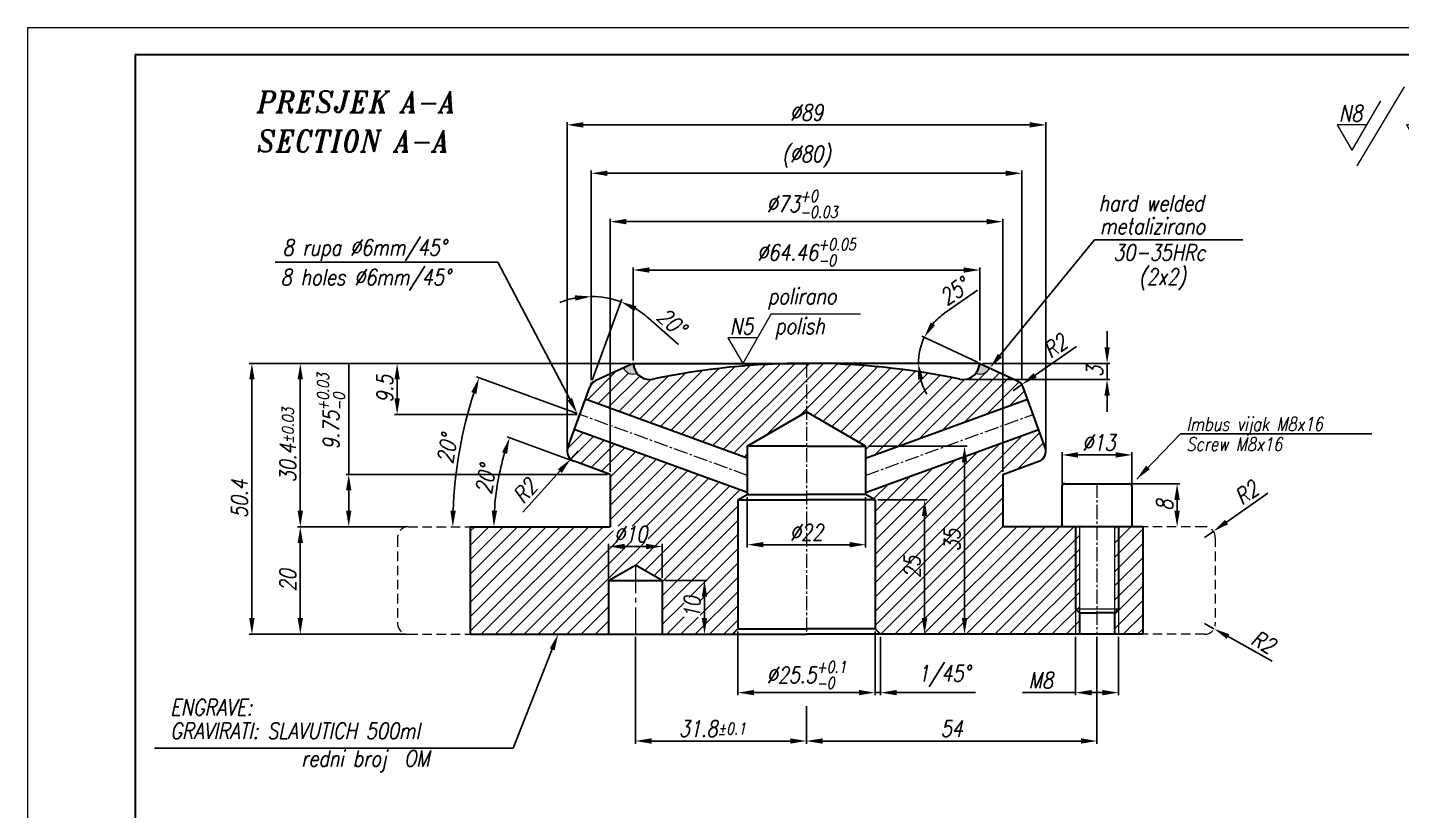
# Model space of a CAD drawing. Extents: x 89 to 510, y -61 to 440.
# Drawn here: x 89 to 344.4, y 294.4 to 440 of the extents above; entities that cross this region are included whole.
import ezdxf
from ezdxf import colors
from ezdxf.entities.mleader import LeaderData, LeaderLine
from ezdxf.math import Vec2, Vec3

# ---------------------------------------------------------------- set-up
doc = ezdxf.new("R2010")
doc.units = 0
doc.header["$LTSCALE"] = 7
doc.header["$MEASUREMENT"] = 0
doc.linetypes.add('CENTER2', pattern=[1.125, 0.75, -0.125, 0.125, -0.125])
doc.linetypes.add('HIDDEN', pattern=[0.375, 0.25, -0.125])
doc.layers.get('0').update_dxf_attribs({"linetype": 'CONTINUOUS', "lineweight": 15})
for name, color, linetype, lineweight in [('1', 1, 'CENTER2', 15), ('2', 2, 'HIDDEN', 15), ('3', 3, 'CONTINUOUS', 30), ('8', 252, 'CONTINUOUS', 15), ('ENGLISH', 252, 'CONTINUOUS', 18)]:
    doc.layers.add(name, color=color, linetype=linetype, lineweight=lineweight)
doc.styles.add('ITALICT', font='ITALICT.shx', dxfattribs={"width": 0.8, "height": 3})
doc.styles.get("Standard").update_dxf_attribs({"font": 'isocp.shx', "height": 3})
doc.dimstyles.get("Standard").update_dxf_attribs({"dimtxt": 3, "dimasz": 3, "dimexe": 0.5, "dimexo": 0.5, "dimgap": 0.8, "dimtad": 1, "dimdsep": 46, "dimtxsty": 'ITALICT', "dimcen": 0.09, "dimazin": 2, "dimtfac": 1, "dimtmove": 0, "dimatfit": 3, "dimfxl": 1, "dimtolj": 1, "dimtzin": 0, "dimarcsym": 0})
doc.dimstyles.new('Standard$2', dxfattribs={"dimtxt": 3, "dimasz": 3, "dimexe": 0.5, "dimexo": 0.5, "dimgap": 0.8, "dimtad": 1, "dimdsep": 46, "dimtxsty": 'ITALICT', "dimcen": 0.09, "dimazin": 2, "dimtfac": 1, "dimtmove": 0, "dimatfit": 3, "dimfxl": 1, "dimtolj": 1, "dimtzin": 0, "dimarcsym": 0})
doc.dimstyles.new('Standard$4', dxfattribs={"dimtxt": 3, "dimasz": 3, "dimexe": 0.5, "dimexo": 0.5, "dimgap": 0.8, "dimtad": 1, "dimdsep": 46, "dimtxsty": 'ITALICT', "dimcen": 0.09, "dimazin": 2, "dimtfac": 1, "dimtmove": 0, "dimatfit": 3, "dimfxl": 1, "dimtolj": 1, "dimtzin": 0, "dimarcsym": 0})

# ---------------------------------------------------------------- blocks, each defined once
blk = doc.blocks.new('*D12')
at = {"color": 0, "lineweight": -2}
for p, q in [((193.81, 374.43), (193.81, 413.41)), ((196.81, 412.91), (270.81, 412.91)), ((273.81, 374.43), (273.81, 413.41))]:
    blk.add_line(p, q, dxfattribs=at)
at = {"color": 0}
for points in [[(196.81, 413.41), (196.81, 412.41), (193.81, 412.91)], [(270.81, 412.41), (270.81, 413.41), (273.81, 412.91)]]:
    blk.add_solid(points, dxfattribs=at)
at = {"color": 0, "insert": (233.81, 416), "char_height": 3, "attachment_point": 5, "style": 'ITALICT'}
blk.add_mtext('\\A1;(%%c80)', dxfattribs=at)
blk = doc.blocks.new('*D13')
at = {"color": 0, "lineweight": -2}
for p, q in [((189.31, 361.71), (189.31, 422.41)), ((192.31, 421.91), (275.31, 421.91)), ((278.31, 361.71), (278.31, 422.41))]:
    blk.add_line(p, q, dxfattribs=at)
at = {"color": 0}
for points in [[(192.31, 422.41), (192.31, 421.41), (189.31, 421.91)], [(275.31, 421.41), (275.31, 422.41), (278.31, 421.91)]]:
    blk.add_solid(points, dxfattribs=at)
at = {"color": 0, "insert": (233.81, 424.21), "char_height": 3, "attachment_point": 5, "style": 'ITALICT'}
blk.add_mtext('\\A1;%%c89', dxfattribs=at)
blk = doc.blocks.new('*D14')
at = {"color": 0, "linetype": 'ByBlock', "lineweight": -2}
for p, q in [((197.31, 357.4), (197.31, 404.41)), ((200.31, 403.91), (267.31, 403.91)), ((270.31, 357.4), (270.31, 404.41))]:
    blk.add_line(p, q, dxfattribs=at)
at = {"color": 0}
for points in [[(200.31, 404.41), (200.31, 403.41), (197.31, 403.91)], [(267.31, 403.41), (267.31, 404.41), (270.31, 403.91)]]:
    blk.add_solid(points, dxfattribs=at)
at = {"color": 0, "insert": (232.99, 407.19), "char_height": 3, "attachment_point": 5, "style": 'ITALICT'}
blk.add_mtext('\\A1;%%c73{}{\\H0.71x;\\C3;\\S+0^ -0.03;}', dxfattribs=at)
blk = doc.blocks.new('*D15')
at = {"color": 0, "lineweight": -2}
for p, q in [((201.08, 377.55), (157.22, 377.55)), ((157.72, 374.55), (157.72, 371.05)), ((191.17, 368.05), (157.22, 368.05))]:
    blk.add_line(p, q, dxfattribs=at)
at = {"color": 0}
for points in [[(158.22, 374.55), (157.22, 374.55), (157.72, 377.55)], [(157.22, 371.05), (158.22, 371.05), (157.72, 368.05)]]:
    blk.add_solid(points, dxfattribs=at)
at = {"color": 0, "insert": (155.42, 372.8), "char_height": 3, "attachment_point": 5, "rotation": 90, "style": 'ITALICT'}
blk.add_mtext('\\A1;9.5', dxfattribs=at)
blk = doc.blocks.new('*D4')
at = {"color": 0, "linetype": 'ByBlock', "lineweight": -2}
for p, q in [((201.58, 378.05), (201.58, 395.41)), ((204.58, 394.91), (263.04, 394.91)), ((266.04, 378.05), (266.04, 395.41))]:
    blk.add_line(p, q, dxfattribs=at)
at = {"color": 0}
for points in [[(204.58, 395.41), (204.58, 394.41), (201.58, 394.91)], [(263.04, 394.41), (263.04, 395.41), (266.04, 394.91)]]:
    blk.add_solid(points, dxfattribs=at)
at = {"color": 0, "insert": (233.81, 398.19), "char_height": 3, "attachment_point": 5, "style": 'ITALICT'}
blk.add_mtext('\\A1;%%c64.46{}{\\H0.71x;\\C3;\\S+0.05^ -0;}', dxfattribs=at)
blk = doc.blocks.new('*D5')
at = {"color": 0, "linetype": 'ByBlock', "lineweight": -2}
for p, q in [((148.72, 356.9), (148.72, 377.34)), ((196.81, 356.9), (148.22, 356.9)), ((148.72, 350.15), (148.72, 353.9)), ((159.31, 347.15), (148.22, 347.15))]:
    blk.add_line(p, q, dxfattribs=at)
at = {"color": 0}
for points in [[(149.22, 353.9), (148.22, 353.9), (148.72, 356.9)], [(148.22, 350.15), (149.22, 350.15), (148.72, 347.15)]]:
    blk.add_solid(points, dxfattribs=at)
at = {"color": 0, "insert": (145.44, 368.62), "char_height": 3, "attachment_point": 5, "rotation": 90, "style": 'ITALICT'}
blk.add_mtext('\\A1;9.75{}{\\H0.71x;\\C3;\\S+0.03^ -0;}', dxfattribs=at)
blk = doc.blocks.new('*D6')
at = {"color": 0, "lineweight": -2}
for p, q in [((159.31, 347.15), (139.22, 347.15)), ((139.72, 330.15), (139.72, 344.15)), ((159.31, 327.15), (139.22, 327.15))]:
    blk.add_line(p, q, dxfattribs=at)
at = {"color": 0}
for points in [[(139.22, 344.15), (140.22, 344.15), (139.72, 347.15)], [(139.22, 330.15), (140.22, 330.15), (139.72, 327.15)]]:
    blk.add_solid(points, dxfattribs=at)
at = {"color": 0, "insert": (137.42, 337.15), "char_height": 3, "attachment_point": 5, "rotation": 90, "style": 'ITALICT'}
blk.add_mtext('\\A1;20', dxfattribs=at)
blk = doc.blocks.new('*D7')
at = {"color": 0, "lineweight": -2}
for p, q in [((158.68, 377.55), (139.22, 377.55)), ((139.72, 350.15), (139.72, 374.55)), ((159.31, 347.15), (139.22, 347.15))]:
    blk.add_line(p, q, dxfattribs=at)
at = {"color": 0}
for points in [[(139.22, 374.55), (140.22, 374.55), (139.72, 377.55)], [(139.22, 350.15), (140.22, 350.15), (139.72, 347.15)]]:
    blk.add_solid(points, dxfattribs=at)
at = {"color": 0, "insert": (137.42, 362.35), "char_height": 3, "attachment_point": 5, "rotation": 90, "style": 'ITALICT'}
blk.add_mtext('\\A1;30.4{}{\\H0.71x;\\C3;%%p0.03}', dxfattribs=at)
blk = doc.blocks.new('*D8')
at = {"color": 0, "lineweight": -2}
for p, q in [((201.08, 377.55), (130.22, 377.55)), ((130.72, 330.15), (130.72, 374.55)), ((159.31, 327.15), (130.22, 327.15))]:
    blk.add_line(p, q, dxfattribs=at)
at = {"color": 0}
for points in [[(131.22, 374.55), (130.22, 374.55), (130.72, 377.55)], [(130.22, 330.15), (131.22, 330.15), (130.72, 327.15)]]:
    blk.add_solid(points, dxfattribs=at)
at = {"color": 0, "insert": (128.42, 352.35), "char_height": 3, "attachment_point": 5, "rotation": 90, "style": 'ITALICT'}
blk.add_mtext('\\A1;50.4', dxfattribs=at)
blk = doc.blocks.new('*D9')
at = {"color": 0, "lineweight": -2}
for p, q in [((289.69, 380.55), (289.69, 383.55)), ((266.54, 377.55), (290.19, 377.55)), ((289.69, 377.55), (289.69, 374.55)), ((263.45, 374.55), (290.19, 374.55)), ((289.69, 371.55), (289.69, 368.55))]:
    blk.add_line(p, q, dxfattribs=at)
at = {"color": 0}
for points in [[(289.19, 380.55), (290.19, 380.55), (289.69, 377.55)], [(290.19, 371.55), (289.19, 371.55), (289.69, 374.55)]]:
    blk.add_solid(points, dxfattribs=at)
at = {"color": 0, "insert": (287.39, 376.05), "char_height": 3, "attachment_point": 5, "rotation": 90, "style": 'ITALICT'}
blk.add_mtext('\\A1;3', dxfattribs=at)
blk = doc.blocks.new('*D16')
at = {"color": 0, "lineweight": -2}
blk.add_line((190.15, 359.5), (178.15, 363.87), dxfattribs=at)
blk.add_arc((224.1, 347.15), 48.39, 163.5526, 176.4474, dxfattribs=at)
at = {"color": 0}
for points in [[(177.21, 361.01), (178.16, 360.7), (178.62, 363.7)], [(176.3, 350.13), (175.3, 350.16), (175.7, 347.15)]]:
    blk.add_solid(points, dxfattribs=at)
at = {"color": 0, "insert": (174.17, 355.95), "char_height": 3, "attachment_point": 5, "rotation": 80, "style": 'ITALICT'}
blk.add_mtext('\\A1;20°', dxfattribs=at)
blk = doc.blocks.new('*D17')
at = {"color": 0, "lineweight": -2}
for p, q in [((191.31, 361.21), (189.97, 359.73)), ((181.08, 349.89), (187.96, 357.5))]:
    blk.add_line(p, q, dxfattribs=at)
at = {"color": 0}
blk.add_solid([(187.58, 357.84), (188.33, 357.17), (189.97, 359.73)], dxfattribs=at)
at = {"color": 0, "insert": (181.51, 353.8), "char_height": 3, "attachment_point": 5, "rotation": 47.9094, "style": 'ITALICT'}
blk.add_mtext('\\A1;R2', dxfattribs=at)
blk = doc.blocks.new('*D18')
at = {"color": 0, "lineweight": -2}
blk.add_line((191.2, 368.22), (172.48, 375.04), dxfattribs=at)
blk.add_arc((249.09, 347.15), 81.03, 162.1214, 177.8786, dxfattribs=at)
at = {"color": 0}
for points in [[(172.45, 371.86), (171.5, 372.19), (172.95, 374.86)], [(167.62, 350.16), (168.62, 350.14), (168.06, 347.15)]]:
    blk.add_solid(points, dxfattribs=at)
at = {"color": 0, "insert": (167.03, 361.62), "char_height": 3, "attachment_point": 5, "rotation": 80, "style": 'ITALICT'}
blk.add_mtext('\\A1;20%%d', dxfattribs=at)
blk = doc.blocks.new('*D22')
at = {"color": 0, "lineweight": -2}
for p, q in [((319.59, 353.43), (311.9, 348.03)), ((307.81, 345.15), (309.44, 346.3))]:
    blk.add_line(p, q, dxfattribs=at)
at = {"color": 0}
blk.add_solid([(311.61, 348.44), (312.19, 347.62), (309.44, 346.3)], dxfattribs=at)
at = {"color": 0, "insert": (315.65, 353.47), "char_height": 3, "attachment_point": 5, "rotation": 35.1086, "style": 'ITALICT'}
blk.add_mtext('\\A1;R2', dxfattribs=at)
blk = doc.blocks.new('*D23')
at = {"color": 0, "lineweight": -2}
for p, q in [((307.81, 329.15), (309.56, 328.18)), ((320.4, 322.17), (312.18, 326.73))]:
    blk.add_line(p, q, dxfattribs=at)
at = {"color": 0}
blk.add_solid([(312.42, 327.16), (311.94, 326.29), (309.56, 328.18)], dxfattribs=at)
at = {"color": 0, "insert": (318.72, 325.73), "char_height": 3, "attachment_point": 5, "rotation": 330.9977, "style": 'ITALICT'}
blk.add_mtext('\\A1;R2', dxfattribs=at)
blk = doc.blocks.new('*D24')
at = {"color": 0, "lineweight": -2}
for p, q in [((202.01, 326.65), (202.01, 306.8)), ((233.81, 313.75), (233.81, 306.8)), ((230.81, 307.3), (205.01, 307.3))]:
    blk.add_line(p, q, dxfattribs=at)
at = {"color": 0}
for points in [[(205.01, 307.8), (205.01, 306.8), (202.01, 307.3)], [(230.81, 307.8), (230.81, 306.8), (233.81, 307.3)]]:
    blk.add_solid(points, dxfattribs=at)
at = {"color": 0, "insert": (216.31, 309.6), "char_height": 3, "attachment_point": 5, "style": 'ITALICT'}
blk.add_mtext('\\A1;31.8{}{\\H0.71x;\\C3;%%p0.1}', dxfattribs=at)
blk = doc.blocks.new('*D25')
at = {"color": 0, "lineweight": -2}
for p, q in [((207.51, 337.15), (215.35, 337.15)), ((214.85, 334.15), (214.85, 330.15))]:
    blk.add_line(p, q, dxfattribs=at)
at = {"color": 0}
for points in [[(214.35, 334.15), (215.35, 334.15), (214.85, 337.15)], [(214.35, 330.15), (215.35, 330.15), (214.85, 327.15)]]:
    blk.add_solid(points, dxfattribs=at)
at = {"color": 0, "insert": (212.55, 332.15), "char_height": 3, "attachment_point": 5, "rotation": 90, "style": 'ITALICT'}
blk.add_mtext('\\A1;10', dxfattribs=at)
blk = doc.blocks.new('*D26')
at = {"color": 0, "lineweight": -2}
for p, q in [((197.01, 337.65), (197.01, 343.98)), ((204.01, 343.48), (200.01, 343.48)), ((207.01, 337.65), (207.01, 343.98))]:
    blk.add_line(p, q, dxfattribs=at)
at = {"color": 0}
for points in [[(200.01, 343.98), (200.01, 342.98), (197.01, 343.48)], [(204.01, 343.98), (204.01, 342.98), (207.01, 343.48)]]:
    blk.add_solid(points, dxfattribs=at)
at = {"color": 0, "insert": (201.13, 345.78), "char_height": 3, "attachment_point": 5, "style": 'ITALICT'}
blk.add_mtext('\\A1;%%c10', dxfattribs=at)
blk = doc.blocks.new('*D27')
at = {"color": 0, "lineweight": -2}
for p, q in [((281.31, 355.15), (281.31, 361.01)), ((284.31, 360.51), (291.31, 360.51)), ((294.31, 355.15), (294.31, 361.01))]:
    blk.add_line(p, q, dxfattribs=at)
at = {"color": 0}
for points in [[(284.31, 361.01), (284.31, 360.01), (281.31, 360.51)], [(291.31, 360.01), (291.31, 361.01), (294.31, 360.51)]]:
    blk.add_solid(points, dxfattribs=at)
at = {"color": 0, "insert": (288.15, 362.81), "char_height": 3, "attachment_point": 5, "style": 'ITALICT'}
blk.add_mtext('\\A1;%%c13', dxfattribs=at)
blk = doc.blocks.new('*D28')
at = {"color": 0, "lineweight": -2}
for p, q in [((283.81, 326.65), (283.81, 315.8)), ((291.81, 326.65), (291.81, 315.8)), ((283.81, 316.3), (273.95, 316.3)), ((288.81, 316.3), (286.81, 316.3))]:
    blk.add_line(p, q, dxfattribs=at)
at = {"color": 0}
for points in [[(286.81, 316.8), (286.81, 315.8), (283.81, 316.3)], [(288.81, 316.8), (288.81, 315.8), (291.81, 316.3)]]:
    blk.add_solid(points, dxfattribs=at)
at = {"color": 0, "insert": (277.38, 318.6), "char_height": 3, "attachment_point": 5, "style": 'ITALICT'}
blk.add_mtext('\\A1;M8', dxfattribs=at)
blk = doc.blocks.new('*D29')
at = {"color": 0, "lineweight": -2}
for p, q in [((294.31, 355.15), (303.2, 355.15)), ((302.7, 350.15), (302.7, 352.15))]:
    blk.add_line(p, q, dxfattribs=at)
at = {"color": 0}
for points in [[(302.2, 352.15), (303.2, 352.15), (302.7, 355.15)], [(302.2, 350.15), (303.2, 350.15), (302.7, 347.15)]]:
    blk.add_solid(points, dxfattribs=at)
at = {"color": 0, "insert": (300.4, 351.15), "char_height": 3, "attachment_point": 5, "rotation": 90, "style": 'ITALICT'}
blk.add_mtext('\\A1;8', dxfattribs=at)
blk = doc.blocks.new('*D30')
at = {"color": 0, "lineweight": -2}
for p, q in [((287.81, 326.65), (287.81, 306.8)), ((233.81, 313.75), (233.81, 306.8)), ((236.81, 307.3), (284.81, 307.3))]:
    blk.add_line(p, q, dxfattribs=at)
at = {"color": 0}
for points in [[(236.81, 307.8), (236.81, 306.8), (233.81, 307.3)], [(284.81, 307.8), (284.81, 306.8), (287.81, 307.3)]]:
    blk.add_solid(points, dxfattribs=at)
at = {"color": 0, "insert": (260.81, 309.6), "char_height": 3, "attachment_point": 5, "style": 'ITALICT'}
blk.add_mtext('\\A1;54', dxfattribs=at)
blk = doc.blocks.new('*D31')
at = {"color": 0, "lineweight": -2}
for p, q in [((222.81, 352.66), (222.81, 343.32)), ((244.81, 352.66), (244.81, 343.32)), ((225.81, 343.82), (241.81, 343.82))]:
    blk.add_line(p, q, dxfattribs=at)
at = {"color": 0}
for points in [[(225.81, 344.32), (225.81, 343.32), (222.81, 343.82)], [(241.81, 344.32), (241.81, 343.32), (244.81, 343.82)]]:
    blk.add_solid(points, dxfattribs=at)
at = {"color": 0, "insert": (233.81, 346.12), "char_height": 3, "attachment_point": 5, "style": 'ITALICT'}
blk.add_mtext('\\A1;%%c22', dxfattribs=at)
blk = doc.blocks.new('*D32')
at = {"color": 0, "lineweight": -2}
for p, q in [((221.06, 327.65), (221.06, 315.8)), ((246.56, 327.65), (246.56, 315.8)), ((224.06, 316.3), (243.56, 316.3))]:
    blk.add_line(p, q, dxfattribs=at)
at = {"color": 0}
for points in [[(224.06, 316.8), (224.06, 315.8), (221.06, 316.3)], [(243.56, 316.8), (243.56, 315.8), (246.56, 316.3)]]:
    blk.add_solid(points, dxfattribs=at)
at = {"color": 0, "insert": (233.81, 319.58), "char_height": 3, "attachment_point": 5, "style": 'ITALICT'}
blk.add_mtext('\\A1;%%c25.5{}{\\H0.71x;\\C3;\\S+0.1^ -0;}', dxfattribs=at)
blk = doc.blocks.new('*D33')
at = {"color": 0, "lineweight": -2}
for p, q in [((247.56, 326.65), (247.56, 315.8)), ((243.56, 316.3), (240.56, 316.3)), ((246.56, 316.3), (247.56, 316.3)), ((250.56, 316.3), (265.21, 316.3))]:
    blk.add_line(p, q, dxfattribs=at)
at = {"color": 0}
for points in [[(243.56, 316.8), (243.56, 315.8), (246.56, 316.3)], [(250.56, 316.8), (250.56, 315.8), (247.56, 316.3)]]:
    blk.add_solid(points, dxfattribs=at)
at = {"color": 0, "insert": (259.39, 319.38), "char_height": 3, "attachment_point": 5, "style": 'ITALICT'}
blk.add_mtext('\\A1;1/45%%d', dxfattribs=at)
blk = doc.blocks.new('*D34')
at = {"color": 0, "lineweight": -2}
for p, q in [((245.31, 362.15), (263.69, 362.15)), ((263.19, 330.15), (263.19, 359.15))]:
    blk.add_line(p, q, dxfattribs=at)
at = {"color": 0}
for points in [[(262.69, 359.15), (263.69, 359.15), (263.19, 362.15)], [(262.69, 330.15), (263.69, 330.15), (263.19, 327.15)]]:
    blk.add_solid(points, dxfattribs=at)
at = {"color": 0, "insert": (260.89, 344.65), "char_height": 3, "attachment_point": 5, "rotation": 90, "style": 'ITALICT'}
blk.add_mtext('\\A1;35', dxfattribs=at)
blk = doc.blocks.new('*D35')
at = {"color": 0, "lineweight": -2}
for p, q in [((247.06, 352.15), (256.26, 352.15)), ((255.76, 349.15), (255.76, 330.15))]:
    blk.add_line(p, q, dxfattribs=at)
at = {"color": 0}
for points in [[(255.26, 349.15), (256.26, 349.15), (255.76, 352.15)], [(255.26, 330.15), (256.26, 330.15), (255.76, 327.15)]]:
    blk.add_solid(points, dxfattribs=at)
at = {"color": 0, "insert": (253.46, 339.65), "char_height": 3, "attachment_point": 5, "rotation": 90, "style": 'ITALICT'}
blk.add_mtext('\\A1;25', dxfattribs=at)
blk = doc.blocks.new('A$C0FD72C1E')
for p, q in [((8.79, 14.65), (0, 0)), ((41.25, 14.65), (32.45, 0)), ((4.36, 12.08), (-0.96, 2.86)), ((17.26, 12.08), (11.94, 2.86)), ((17.26, 12.08), (36.56, 12.08)), ((-3.7, 7.62), (-0.96, 2.86)), ((1.79, 7.62), (-3.7, 7.62)), ((9.19, 7.62), (11.94, 2.86)), ((14.69, 7.62), (9.19, 7.62))]:
    blk.add_line(p, q)
at = {"style": 'ITALICT', "width": 0.8}
for s, p in [('polirano', (17.55, 13.67)), ('N8', (-3.32, 8.24)), ('N5', (9.58, 8.24))]:
    blk.add_text(s, height=3, dxfattribs=at).set_placement(p)
at = {"layer": 'ENGLISH', "style": 'ITALICT', "width": 0.8}
blk.add_text('polish', height=3, dxfattribs=at).set_placement((20.16, 8.23))
blk = doc.blocks.new('A$C06FE1C3C')
for p, q in [((-9.22, 5.32), (-9.22, 21.93)), ((-9.22, 5.32), (0, 0)), ((-4.76, 2.75), (-4.76, -2.75)), ((-4.76, -2.75), (0, 0))]:
    blk.add_line(p, q)
at = {"style": 'ITALICT', "width": 0.8}
for s, p in [('polirano', (-11.02, 4.68)), ('N5', (-5.38, -2.36))]:
    blk.add_text(s, height=3, rotation=90, dxfattribs=at).set_placement(p)
at = {"layer": 'ENGLISH', "style": 'ITALICT', "width": 0.8}
blk.add_text('polish', height=3, rotation=90, dxfattribs=at).set_placement((-5.45, 6.02))
blk = doc.blocks.new('*D174')
at = {"color": 0, "lineweight": -2}
for p, q in [((193.81, 374.84), (193.81, 390.49)), ((193.98, 374.4), (199.47, 389.49)), ((204.43, 385.97), (210, 381.05))]:
    blk.add_line(p, q, dxfattribs=at)
for start, end in [(100.7195, 111.439), (70, 90), (48.561, 59.2805)]:
    blk.add_arc((193.81, 373.93), 16.06, start, end, dxfattribs=at)
at = {"color": 0}
for points in [[(190.87, 389.21), (190.77, 390.2), (193.81, 389.99)], [(202.22, 388.18), (201.8, 387.28), (199.3, 389.02)]]:
    blk.add_solid(points, dxfattribs=at)
at = {"color": 0, "insert": (208.74, 385.23), "char_height": 3, "attachment_point": 5, "rotation": 318.561, "style": 'ITALICT'}
blk.add_mtext('\\A1;20%%d', dxfattribs=at)
blk = doc.blocks.new('*D175')
at = {"color": 0, "lineweight": -2}
for p, q in [((259.53, 386.92), (265.63, 391.16)), ((265.58, 377.76), (255.24, 382.58))]:
    blk.add_line(p, q, dxfattribs=at)
for start, end in [(124.7911, 139.8955), (155, 180), (195.1045, 210.2089)]:
    blk.add_arc((266.04, 377.55), 11.41, start, end, dxfattribs=at)
at = {"color": 0}
for points in [[(256.89, 385.17), (257.73, 384.63), (255.69, 382.37)], [(255.51, 374.64), (254.52, 374.51), (254.62, 377.55)]]:
    blk.add_solid(points, dxfattribs=at)
at = {"color": 0, "insert": (261.26, 390.93), "char_height": 3, "attachment_point": 5, "rotation": 34.7911, "style": 'ITALICT'}
blk.add_mtext('\\A1;25%%d', dxfattribs=at)
blk = doc.blocks.new('*D176')
at = {"color": 0, "lineweight": -2}
for p, q in [((284.02, 380.7), (276.31, 375.33)), ((272.21, 372.46), (273.85, 373.61))]:
    blk.add_line(p, q, dxfattribs=at)
at = {"color": 0}
blk.add_solid([(276.03, 375.74), (276.6, 374.92), (273.85, 373.61)], dxfattribs=at)
at = {"color": 0, "insert": (280.08, 380.76), "char_height": 3, "attachment_point": 5, "rotation": 34.9022, "style": 'ITALICT'}
blk.add_mtext('\\A1;R2', dxfattribs=at)

msp = doc.modelspace()

# ---------------------------------------------------------------- hatches: boundary and pattern name
h = msp.add_hatch(color=256)
h.paths.add_polyline_path([(199.765, 376.705, 0.3961223), (202.308, 375.689, -0.1083805), (201.745, 376.844, -0.0021346), (201.577, 377.55)])
h.paths.add_polyline_path([(265.306, 375.689, 0.3961223), (267.85, 376.705), (266.037, 377.55, -0.0021346), (265.87, 376.844, -0.1083805)])
at = {"layer": '8'}
h = msp.add_hatch(dxfattribs=at)
h.set_pattern_fill('ANSI31', color=256, scale=15, angle=180, style=0)
h.paths.add_polyline_path([(233.807, 377.55, 0.0513286), (205.272, 374.613, -0.2839036), (202.308, 375.689, -0.3961223), (199.765, 376.705), (194.558, 374.277, 0.1989124), (193.523, 373.148), (192.694, 370.869), (222.807, 359.909), (222.807, 362.15), (233.807, 368.501)])
h.paths.add_polyline_path([(233.807, 368.501), (244.807, 362.15), (244.807, 359.909), (274.921, 370.869), (274.092, 373.148, 0.1989124), (273.057, 374.277), (267.85, 376.705, -0.3961223), (265.306, 375.689, -0.2839036), (262.343, 374.613, 0.0513286), (233.807, 377.55)])
h = msp.add_hatch(dxfattribs=at)
h.set_pattern_fill('ANSI31', color=256, scale=15, angle=180, style=0)
edge = h.paths.add_edge_path()
edge.add_arc((191.307, 361.213), 2, 160, 250)
edge.add_line((190.623, 359.333), (197.307, 356.9))
edge.add_line((197.307, 356.9), (197.307, 347.15))
edge.add_line((197.307, 347.15), (171.307, 347.15))
edge.add_line((171.307, 347.15), (171.307, 327.15))
edge.add_line((171.307, 327.15), (197.007, 327.15))
edge.add_line((197.007, 327.15), (197.007, 337.15))
edge.add_line((197.007, 337.15), (202.007, 340.037))
edge.add_line((202.007, 340.037), (207.007, 337.15))
edge.add_line((207.007, 337.15), (207.007, 327.15))
edge.add_line((207.007, 327.15), (220.057, 327.15))
edge.add_line((220.057, 327.15), (221.057, 328.15))
edge.add_line((221.057, 328.15), (221.057, 352.15))
edge.add_line((221.057, 352.15), (222.807, 353.161))
edge.add_line((222.807, 353.161), (222.807, 353.524))
edge.add_line((222.807, 353.524), (190.642, 365.231))
edge.add_line((190.642, 365.231), (189.428, 361.897))
h.paths.add_polyline_path([(244.807, 353.161), (246.557, 352.15), (246.557, 328.15), (247.557, 327.15), (283.806, 327.15), (283.806, 331.9), (283.806, 347.15), (281.306, 347.15), (270.307, 347.15), (270.307, 356.9), (276.991, 359.333, 0.4142136), (278.187, 361.897), (276.973, 365.231), (244.807, 353.524)])
h.paths.add_polyline_path([(291.806, 331.9), (291.806, 327.15), (296.307, 327.15), (296.307, 347.15), (294.306, 347.15), (291.806, 347.15)])
h.paths.add_polyline_path([(291.056, 331.9), (291.806, 331.9), (291.806, 347.15), (291.056, 347.15)])
h.paths.add_polyline_path([(291.056, 327.15), (291.806, 327.15), (291.806, 331.9), (291.056, 331.15)])
h.paths.add_polyline_path([(283.806, 331.9), (284.556, 331.15), (284.556, 331.9)])
h.paths.add_polyline_path([(283.806, 331.9), (284.556, 331.9), (284.556, 347.15), (283.806, 347.15)])
h.paths.add_polyline_path([(283.806, 327.15), (284.556, 327.15), (284.556, 331.15), (283.806, 331.9)])
h.paths.add_polyline_path([(291.056, 331.15), (291.806, 331.9), (291.056, 331.9)])
h.paths.add_polyline_path([(197.875, 347.278), (204.39, 347.278), (204.39, 344.278), (197.875, 344.278), (197.875, 347.278)], flags=16)
h.paths.add_polyline_path([(250.458, 336.672), (250.458, 342.629), (256.458, 342.629), (256.458, 336.672)], flags=24)
h.paths.add_polyline_path([(257.891, 341.729), (257.891, 347.572), (263.891, 347.572), (263.891, 341.729)], flags=24)
h.paths.add_polyline_path([(209.549, 329.572), (209.549, 334.729), (215.549, 334.729), (215.549, 329.572)], flags=24)
h.paths.add_polyline_path([(197.125, 348.778), (205.14, 348.778), (205.14, 342.778), (197.125, 342.778)], flags=24)
h.paths.add_polyline_path([(211.049, 330.322), (211.049, 333.979), (214.049, 333.979), (214.049, 330.322), (211.049, 330.322)], flags=0)

# ---------------------------------------------------------------- linework, layer by layer
for p, q in [((89.007, 440.033), (89.007, 20.033)), ((89.007, 440.033), (386.007, 440.033)), ((284.556, 347.15), (284.556, 331.15)), ((291.056, 347.15), (291.056, 331.15)), ((283.806, 331.9), (291.806, 331.9))]:
    msp.add_line(p, q)
at = {"ltscale": 0.5}
for p, q in [((283.806, 331.9), (283.806, 327.15)), ((291.806, 331.9), (291.806, 327.15))]:
    msp.add_line(p, q, dxfattribs=at)
for centre, start, end in [((201.577, 377.55), 205, 291.43848), ((266.037, 377.55), 248.56152, 335)]:
    msp.add_arc(centre, 2, start, end)
at = {"layer": '1', "ltscale": 0.5}
for p, q in [((233.807, 377.55), (233.807, 327.15)), ((222.807, 356.716), (191.668, 368.05)), ((244.807, 356.716), (275.947, 368.05)), ((287.806, 355.15), (287.806, 327.15))]:
    msp.add_line(p, q, dxfattribs=at)
at = {"layer": '1'}
msp.add_line((202.007, 340.037), (202.007, 327.15), dxfattribs=at)
at = {"layer": '2'}
for p, q in [((193.523, 373.148), (193.807, 373.927)), ((194.558, 374.277), (193.807, 373.927)), ((273.057, 374.277), (273.808, 373.927)), ((274.092, 373.148), (273.808, 373.927)), ((157.807, 345.15), (157.807, 329.15)), ((159.807, 347.15), (171.307, 347.15)), ((307.807, 347.15), (296.307, 347.15)), ((309.807, 345.15), (309.807, 329.15)), ((159.807, 327.15), (171.307, 327.15)), ((307.807, 327.15), (296.307, 327.15))]:
    msp.add_line(p, q, dxfattribs=at)
for centre, start, end in [((159.807, 345.15), 90, 180), ((307.807, 345.15), 0, 90), ((159.807, 329.15), 180, 270), ((307.807, 329.15), 270, 0)]:
    msp.add_arc(centre, 2, start, end, dxfattribs=at)
at = {"layer": '3'}
for p, q in [((109.007, 435.033), (109.007, 25.033)), ((109.007, 435.033), (381.007, 435.033)), ((201.577, 377.55), (194.558, 374.277)), ((201.577, 377.55), (233.807, 377.55)), ((266.037, 377.55), (233.807, 377.55)), ((266.037, 377.55), (273.057, 374.277)), ((189.428, 361.897), (193.523, 373.148)), ((278.187, 361.897), (274.092, 373.148)), ((222.807, 359.909), (192.694, 370.869)), ((244.807, 359.909), (274.921, 370.869)), ((222.807, 362.15), (233.807, 368.501)), ((222.807, 362.15), (233.807, 368.501)), ((244.807, 362.15), (233.807, 368.501)), ((222.807, 353.524), (190.642, 365.231)), ((244.807, 353.524), (276.973, 365.231)), ((233.807, 362.15), (222.807, 362.15)), ((222.807, 362.15), (222.807, 353.161)), ((233.807, 362.15), (222.807, 362.15)), ((233.807, 362.15), (244.807, 362.15)), ((244.807, 362.15), (244.807, 353.161)), ((197.307, 356.9), (190.623, 359.333)), ((270.307, 356.9), (276.991, 359.333)), ((197.307, 356.9), (197.307, 347.15)), ((270.307, 356.9), (270.307, 347.15)), ((281.806, 355.15), (293.806, 355.15)), ((221.057, 352.15), (222.807, 353.161)), ((222.807, 353.161), (233.807, 353.161)), ((244.807, 353.161), (233.807, 353.161)), ((246.557, 352.15), (244.807, 353.161)), ((221.057, 352.15), (233.807, 352.15)), ((246.557, 352.15), (233.807, 352.15)), ((171.307, 347.15), (197.307, 347.15)), ((296.307, 347.15), (270.307, 347.15)), ((296.307, 347.15), (296.307, 327.15)), ((197.007, 337.15), (202.007, 340.037)), ((207.007, 337.15), (202.007, 340.037)), ((197.007, 337.15), (207.007, 337.15)), ((283.806, 331.9), (284.556, 331.15)), ((284.556, 331.15), (287.806, 331.15)), ((284.556, 331.15), (284.556, 327.15)), ((291.056, 331.15), (287.806, 331.15)), ((291.806, 331.9), (291.056, 331.15)), ((291.056, 331.15), (291.056, 327.15)), ((171.307, 327.15), (233.807, 327.15)), ((221.057, 328.15), (220.057, 327.15)), ((221.057, 328.15), (233.807, 328.15)), ((246.557, 328.15), (233.807, 328.15)), ((296.307, 327.15), (233.807, 327.15)), ((246.557, 328.15), (247.557, 327.15))]:
    msp.add_line(p, q, dxfattribs=at)
at = {"layer": '3', "ltscale": 0.5}
for p, q in [((281.306, 354.65), (281.306, 347.15)), ((294.306, 354.65), (294.306, 347.15)), ((221.057, 352.15), (221.057, 328.15)), ((246.557, 352.15), (246.557, 328.15)), ((171.307, 347.15), (171.307, 327.15)), ((283.806, 347.15), (283.806, 331.9)), ((291.806, 347.15), (291.806, 331.9)), ((197.007, 337.15), (197.007, 327.15)), ((207.007, 337.15), (207.007, 327.15))]:
    msp.add_line(p, q, dxfattribs=at)
at = {"layer": '3'}
for centre, radius, start, end in [((284.357, 396.85), 85, 193.12397, 193.61319), ((204.661, 377.55), 3, 193.61319, 281.75334), ((233.807, 237.464), 140.086, 90, 101.75334), ((233.807, 237.464), 140.086, 78.24666, 90), ((262.954, 377.55), 3, 258.24666, 346.38681), ((183.258, 396.85), 85, 346.38681, 346.87603), ((195.403, 372.464), 2, 115, 160), ((272.212, 372.464), 2, 20, 65), ((191.307, 361.213), 2, 160, 250), ((276.307, 361.213), 2, 290, 20), ((281.806, 354.65), 0.5, 90, 180)]:
    msp.add_arc(centre, radius, start, end, dxfattribs=at)
at = {"layer": '3', "ltscale": 0.5}
msp.add_arc((293.806, 354.65), 0.5, 0, 90, dxfattribs=at)

# ---------------------------------------------------------------- block references
msp.add_blockref('A$C0FD72C1E', (336.138, 414.318))
at = {"rotation": 270}
msp.add_blockref('A$C06FE1C3C', (221.951, 377.55), dxfattribs=at)

# ---------------------------------------------------------------- texts
at = {"linetype": 'Continuous', "style": 'ITALICT', "width": 0.9}
msp.add_text('PRESJEK A-A', height=4, dxfattribs=at).set_placement((131.651, 424.189))
at = {"style": 'ITALICT', "width": 0.8}
for s, height, p in [('metalizirano', 3, (288.37, 401.571)), ('8 rupa %%C6mm/45%%D', 3, (136.421, 397.6)), ('30-35HRc', 3, (290.818, 396.674)), ('(2x2)', 3, (295.609, 392.179)), ('Imbus vijak M8x16', 2.5, (304.429, 365.027)), ('GRAVIRATI: SLAVUTICH 500ml ', 3, (115.574, 307.698)), ('redni broj  OM', 3, (139.89, 302.541))]:
    msp.add_text(s, height=height, dxfattribs=at).set_placement(p)
at = {"layer": '8', "style": 'ITALICT', "width": 0.8}
msp.add_text('Screw M8x16', height=2.5, dxfattribs=at).set_placement((304.429, 361.259))
at = {"layer": 'ENGLISH', "linetype": 'Continuous', "style": 'ITALICT', "width": 0.9}
msp.add_text('SECTION A-A', height=4, dxfattribs=at).set_placement((131.651, 416.908))
at = {"layer": 'ENGLISH', "style": 'ITALICT', "width": 0.8}
for s, p in [('hard welded', (288.121, 405.854)), ('8 holes %%C6mm/45%%D', (136.06, 392.074)), ('ENGRAVE:', (115.569, 312.061))]:
    msp.add_text(s, height=3, dxfattribs=at).set_placement(p)

# ---------------------------------------------------------------- dimensions: what is measured, and where the dimension line sits
for base, p1, p2, text, override, picture, middle in [((278.307, 421.91), (189.307, 361.213), (278.307, 361.213), '%%c<>', {"dimtmove": 0}, '*D13', (233.807, 421.91)), ((273.808, 412.91), (193.807, 373.927), (273.808, 373.927), '(%%c<>)', {"dimtmove": 0}, '*D12', (233.807, 412.91)), ((270.307, 403.91), (197.307, 356.9), (270.307, 356.9), '<>{}{\\H0.71x;\\C3;\\S+0^ -0.03;}', {"dimpost": '%%c<>', "dimtp": 0, "dimtm": 0.03, "dimtdec": 2, "dimtmove": 0, "dimfxl": 1.5, "dimtzin": 8, "dimarcsym": 1}, '*D14', (232.993, 403.91))]:
    dim = msp.add_linear_dim(base=base, p1=p1, p2=p2, text=text, dimstyle='Standard', override=override)
    dim.commit()
    dim.dimension.update_dxf_attribs({"geometry": picture, "text_midpoint": middle, "dimtype": 160})
for base, p1, p2, text, override, picture, middle in [((266.037, 394.91), (201.577, 377.55), (266.037, 377.55), '<>{}{\\H0.71x;\\C3;\\S+0.05^ -0;}', {"dimpost": '%%c<>', "dimtp": 0.05, "dimtmove": 0, "dimfxl": 1.5, "dimtzin": 8, "dimarcsym": 1}, '*D4', (233.807, 398.195)), ((246.557, 316.298), (221.057, 328.15), (246.557, 328.15), '%%c<>{}{\\H0.71x;\\C3;\\S+0.1^ -0;}', {"dimtp": 0.1, "dimtm": 0, "dimtmove": 0}, '*D32', (233.807, 319.583))]:
    dim = msp.add_linear_dim(base=base, p1=p1, p2=p2, text=text, dimstyle='Standard', override=override)
    dim.commit()
    dim.dimension.update_dxf_attribs({"geometry": picture, "text_midpoint": middle})
for base, line1, line2, dimstyle, picture, middle in [((254.745, 379.204), ((266.037, 377.55), (273.057, 374.277)), ((266.037, 377.55), (233.807, 377.55)), 'Standard$2', '*D175', (261.263, 390.931)), ((195.671, 389.8766), ((193.5234, 373.1483), (193.8067, 373.9268)), ((193.8067, 373.9268), (193.8067, 374.3439)), 'Standard$2', '*D174', (208.7412, 385.2312)), ((170.245, 365.837), ((168.06, 347.15), (197.307, 347.15)), ((222.807, 356.716), (191.668, 368.05)), 'Standard', '*D18', (167.027, 361.62)), ((177.009, 358.31), ((175.704, 347.15), (197.307, 347.15)), ((197.307, 356.9), (190.623, 359.333)), 'Standard', '*D16', (174.174, 355.953))]:
    dim = msp.add_angular_dim_2l(base=base, line1=line1, line2=line2, dimstyle=dimstyle)
    dim.commit()
    dim.dimension.update_dxf_attribs({"geometry": picture, "text_midpoint": middle})
for base, p1, p2, picture, middle in [((289.695, 374.55), (266.037, 377.55), (262.954, 374.55), '*D9', (289.695, 376.05)), ((139.72, 347.15), (159.807, 327.15), (159.807, 347.15), '*D6', (139.72, 337.15))]:
    dim = msp.add_linear_dim(base=base, p1=p1, p2=p2, angle=90, dimstyle='Standard')
    dim.commit()
    dim.dimension.update_dxf_attribs({"geometry": picture, "text_midpoint": middle, "dimtype": 160})
for center, mpoint, dimstyle, picture, middle in [((272.212, 372.464), (273.852, 373.609), 'Standard$4', '*D176', (280.082, 380.759)), ((307.807, 345.15), (309.444, 346.301), 'Standard', '*D22', (316.97, 351.592)), ((307.807, 329.15), (309.557, 328.181), 'Standard', '*D23', (318.718, 325.732))]:
    dim = msp.add_radius_dim(center=center, mpoint=mpoint, dimstyle=dimstyle)
    dim.commit()
    dim.dimension.update_dxf_attribs({"geometry": picture, "text_midpoint": middle})
for base, p1, p2, angle, text, override, picture, middle in [((148.72, 356.9), (159.807, 347.15), (197.307, 356.9), 90, '<>{}{\\H0.71x;\\C3;\\S+0.03^ -0;}', {"dimpost": '<>', "dimtp": 0.03, "dimfxl": 1.5, "dimtzin": 8, "dimarcsym": 1}, '*D5', (148.72, 368.619)), ((139.72, 377.55), (159.807, 347.15), (159.184, 377.55), 90, '<>{}{\\H0.71x;\\C3;%%p0.03}', {"dimtp": 0.03, "dimtm": 0.03, "dimtdec": 2, "dimtmove": 0, "dimtzin": 0}, '*D7', (139.72, 362.35)), ((202.007, 307.298), (233.807, 314.252), (202.007, 327.15), 180, '<>{}{\\H0.71x;\\C3;%%p0.1}', {"dimtp": 0.1, "dimtm": 0.1, "dimtmove": 0}, '*D24', (216.307, 307.298))]:
    dim = msp.add_linear_dim(base=base, p1=p1, p2=p2, angle=angle, text=text, dimstyle='Standard', override=override)
    dim.commit()
    dim.dimension.update_dxf_attribs({"geometry": picture, "text_midpoint": middle, "dimtype": 160})
for base, p1, p2, picture, middle in [((130.72, 377.55), (159.807, 327.15), (201.577, 377.55), '*D8', (130.72, 352.35)), ((157.72, 368.05), (201.577, 377.55), (191.668, 368.05), '*D15', (157.72, 372.8))]:
    dim = msp.add_linear_dim(base=base, p1=p1, p2=p2, angle=90, dimstyle='Standard', override={"dimtmove": 0})
    dim.commit()
    dim.dimension.update_dxf_attribs({"geometry": picture, "text_midpoint": middle, "dimtype": 160})
for base, p1, p2, text, picture, middle in [((294.306, 360.512), (281.306, 354.65), (294.306, 354.65), '%%c<>', '*D27', (288.146, 360.512)), ((291.806, 316.298), (283.806, 327.15), (291.806, 327.15), 'M<>', '*D28', (277.377, 316.298))]:
    dim = msp.add_linear_dim(base=base, p1=p1, p2=p2, text=text, dimstyle='Standard')
    dim.commit()
    dim.dimension.update_dxf_attribs({"geometry": picture, "text_midpoint": middle, "dimtype": 160})
dim = msp.add_radius_dim(center=(191.307, 361.213), mpoint=(189.967, 359.728), dimstyle='Standard')
dim.commit()
dim.dimension.update_dxf_attribs({"geometry": '*D17', "text_midpoint": (183.221, 352.26), "dimtype": 164})
for base, p1, p2, picture, middle in [((263.191, 362.15), (263.191, 327.15), (244.807, 362.15), '*D34', (260.891, 344.65)), ((302.696, 355.15), (302.696, 347.15), (293.806, 355.15), '*D29', (300.396, 351.15)), ((255.758, 327.15), (246.557, 352.15), (255.758, 327.15), '*D35', (253.458, 339.65)), ((214.849, 327.15), (207.007, 337.15), (214.849, 327.15), '*D25', (212.549, 332.15))]:
    dim = msp.add_linear_dim(base=base, p1=p1, p2=p2, angle=90, dimstyle='Standard')
    dim.commit()
    dim.dimension.update_dxf_attribs({"geometry": picture, "text_midpoint": middle})
for base, p1, p2, text, picture, middle in [((244.807, 343.824), (222.807, 353.161), (244.807, 353.161), '%%c<>', '*D31', (233.807, 346.124)), ((247.557, 316.298), (246.557, 316.298), (247.557, 327.15), '<>/45%%d', '*D33', (259.386, 319.384))]:
    dim = msp.add_linear_dim(base=base, p1=p1, p2=p2, text=text, dimstyle='Standard')
    dim.commit()
    dim.dimension.update_dxf_attribs({"geometry": picture, "text_midpoint": middle})
dim = msp.add_linear_dim(base=(197.007, 343.478), p1=(207.007, 337.15), p2=(197.007, 337.15), angle=180, text='%%c<>', dimstyle='Standard')
dim.commit()
dim.dimension.update_dxf_attribs({"geometry": '*D26', "text_midpoint": (201.132, 343.478), "dimtype": 160})
dim = msp.add_linear_dim(base=(287.806, 307.298), p1=(233.807, 314.252), p2=(287.806, 327.15), dimstyle='Standard')
dim.commit()
dim.dimension.update_dxf_attribs({"geometry": '*D30', "text_midpoint": (260.807, 309.598)})

# ---------------------------------------------------------------- leaders
msp.add_leader([(295.198, 356.025), (303.328, 364.417), (338.913, 364.417)], dimstyle='Standard', override={"dimgap": 0.8, "dimtad": 0})
ml = msp.add_multileader_mtext('Standard')
ml.set_content('', color=256)
ml.set_leader_properties()
ml.build(insert=Vec2(0, 0))
ml.multileader.update_dxf_attribs({"text_right_attachment_type": 6, "dogleg_length": 0.36, "arrow_head_size": 3})
ctx = ml.context
ctx.base_point, ctx.arrow_head_size, ctx.plane_origin = Vec3(314.95, 400.502), 3, Vec3(253.934, 346.51)
ctx.right_attachment, ctx.attachment_type = 6, 2
notes = []
notes.append((ctx, [(0, (1, 1, 0), (287.369, 400.502), (1, 0), 27.581, [(0, [(267.881, 376.691)], 0, [])])]))
ctx.mtext.insert, ctx.mtext.flow_direction = Vec3(316.95, 400.502), 5
ml = msp.add_multileader_mtext('Standard')
ml.set_content('', color=256)
ml.set_leader_properties()
ml.build(insert=Vec2(0, 0))
ml.multileader.update_dxf_attribs({"text_right_attachment_type": 6, "dogleg_length": 0.36, "arrow_head_size": 3})
ctx = ml.context
ctx.base_point, ctx.arrow_head_size, ctx.plane_origin = Vec3(133.036, 396.379), 3, Vec3(209.851, 340.387)
ctx.right_attachment, ctx.text_align_type, ctx.attachment_type = 6, 2, 2
notes.append((ctx, [(0, (1, 1, 0), (176.417, 396.379), (-1, 0), 39.381, [(0, [(191.198, 368.221)], 0, [])])]))
ctx.mtext.insert, ctx.mtext.alignment, ctx.mtext.flow_direction = Vec3(135.036, 396.379), 3, 5
ml = msp.add_multileader_mtext('Standard')
ml.set_content('', color=256)
ml.set_leader_properties()
ml.build(insert=Vec2(0, 0))
ml.multileader.update_dxf_attribs({"text_right_attachment_type": 6, "dogleg_length": 64.665, "arrow_head_size": 3})
ctx = ml.context
ctx.base_point, ctx.arrow_head_size, ctx.plane_origin = Vec3(110.608, 305.991), 3, Vec3(211.069, 253.999)
ctx.right_attachment, ctx.text_align_type, ctx.attachment_type = 6, 2, 2
notes.append((ctx, [(0, (1, 1, 0), (179.273, 305.991), (-1, 0), 64.665, [(0, [(187.65, 327.15)], 0, [])])]))
ctx.mtext.insert, ctx.mtext.alignment, ctx.mtext.flow_direction = Vec3(112.608, 305.991), 3, 5
for ctx, leaders in notes:
    for number, flags, end, landing, length, lines in leaders:
        leader = LeaderData()
        leader.index, (leader.has_last_leader_line, leader.has_dogleg_vector, leader.attachment_direction) = number, flags
        leader.last_leader_point, leader.dogleg_vector, leader.dogleg_length = Vec3(end), Vec3(landing), length
        for number, points, colour, breaks in lines:
            line = LeaderLine()
            line.index, line.vertices, line.color, line.breaks = number, Vec3.list(points), colors.encode_raw_color(colour), breaks
            leader.lines.append(line)
        ctx.leaders.append(leader)

doc.saveas('drawing.dxf')
